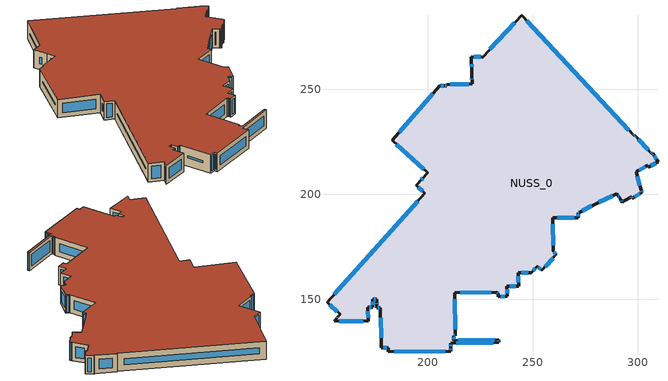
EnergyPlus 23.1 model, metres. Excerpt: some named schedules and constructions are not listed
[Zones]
NUSS_0
 floor outside (90.1-2019 Nonresidential CZ 0 Exterior Floor (Mass)): 212.43,130.4 233.89,130.82 233.92,129.52 210.98,129.03 211,126.92 211.06,125.4 181.29,125.03 181.34,127.05 178.02,126.95 177.53,146.03 175.88,145.98 175.81,150.01 173.82,149.97 173.85,146.31 171.54,146.22 171.71,139.51 155.67,139.72 158.32,142.97 152.12,148.59 198.61,200.5 194.57,204.29 199.98,210.22 183.21,225.63 205.69,251.58 208.18,251.55 209,251.56 209.01,252.18 221.12,252.46 220.8,265.38 226.17,265.28 244.76,285.19 298.17,227.85 298.54,228.11 306.54,219.26 307.05,219.42 309.58,215.47 305.01,212.9 304.72,213.67 299.39,210.87 299.23,210.58 301.6,201.94 301.92,200.86 297.34,198.08 297.01,198.79 293.62,196.86 292.45,196.22 291.76,197.36 289.93,200.26 279.66,195.3 271.88,191.21 271.7,191.2 271.74,188.78 259.45,188.7 259.71,172.76 261.27,171.35 254.37,163.77 252.13,165.79 249.38,162.71 243.03,162.64 243.22,156.25 237.74,156.15 237.86,151.38 233.6,151.34 233.59,152.69 232.87,153.4 212.9,153.09 213.06,132.59 212.4,132.59 z3.6
 wall outside (90.1-2019 Nonresidential CZ 0 Exterior Wall (Mass)): 297.01,198.79 297.34,198.08 301.92,200.86 301.6,201.94 299.23,210.58 299.39,210.87 304.72,213.67 305.01,212.9 309.58,215.47 307.05,219.42 306.54,219.26 298.54,228.11 298.17,227.85 244.76,285.19 226.17,265.28 220.8,265.38 221,257.15 221.12,252.46 209.01,252.18 209,251.56 208.18,251.55 205.69,251.58 183.21,225.63 199.98,210.22 194.57,204.29 198.61,200.5 152.12,148.59 158.32,142.97 155.67,139.72 171.71,139.51 171.54,146.22 173.85,146.31 173.82,149.97 175.81,150.01 175.88,145.98 177.53,146.03 178.02,126.95 181.34,127.05 181.29,125.03 211.06,125.4 211,126.92 210.98,129.03 233.92,129.52 233.89,130.82 212.43,130.4 212.4,132.59 213.06,132.59 212.9,153.09 232.87,153.4 233.59,152.69 233.6,151.34 237.86,151.38 237.74,156.15 243.22,156.25 243.03,162.64 249.38,162.71 252.13,165.79 254.37,163.77 261.27,171.35 259.71,172.76 259.45,188.7 271.74,188.78 271.7,191.2 271.88,191.21 279.66,195.3 289.93,200.26 291.76,197.36 292.45,196.22 z3.6:14.43; 292.45,196.22,3.6 293.62,196.86,3.6 297.01,198.79,3.6 297.01,198.79,14.43 293.62,196.86,14.43 292.45,196.22,14.43
 window (SinglePaneClr): 212.42,131.11 212.41,131.87 z4.32:13.71; 212.6,132.59 212.87,132.59 z3.79:14.24; 213.04,135.68 212.92,150 z6.69:11.34; 215.41,153.13 230.35,153.36 z6.12:11.91; 233.08,153.19 233.38,152.89 z3.89:14.14; 233.59,152.05 233.6,151.98 z4.24:13.8; 234.67,151.35 236.79,151.37 z4.67:13.36; 237.82,152.8 237.78,154.74 z5.02:13.01; 239.04,156.18 241.93,156.23 z4.9:13.13; 243.17,158.02 243.09,160.87 z5.37:12.66; 244.48,162.66 247.94,162.7 z5.04:12.99; 250.22,163.65 251.3,164.85 z4.86:13.17; 252.73,165.25 253.78,164.31 z4.4:13.63; 255.97,165.53 259.67,169.59 z5.98:12.05; 260.92,171.67 260.06,172.44 z4.08:13.95; 259.66,175.64 259.5,185.83 z6.47:11.56; 261.57,188.72 269.62,188.77 z5.71:12.32; 271.72,189.57 271.71,190.42 z4.39:13.65; 271.75,191.2 271.82,191.21 z3.65:14.38; 273.45,192.03 278.08,194.47 z5.38:12.65; 281.5,196.19 288.09,199.37 z5.64:12.39; 290.78,198.92 290.91,198.71 z5.19:12.84; 292.09,196.82 292.13,196.76 / 172.17,146.25 173.22,146.29 z4.23:13.8; 297.16,198.45 297.18,198.41 z3.97:14.06; 298.43,198.74 300.83,200.2 z4.88:13.15; 301.81,201.23 301.71,201.57 z3.98:14.05; 301.01,204.07 299.81,208.45 z5.81:12.22; 299.29,210.68 299.34,210.77 z3.72:14.31; 300.62,211.52 303.49,213.03 z4.99:13.04; 304.86,213.31 304.87,213.27 z3.99:14.04; 306.1,213.52 308.48,214.86 z4.86:13.18; 308.82,216.65 307.8,218.25 z5:13.03; 306.93,219.38 306.67,219.3 z3.73:14.3; 304.82,221.16 300.26,226.21 z6.17:11.86; 298.45,228.05 298.26,227.91 z3.71:14.32; 295.7,230.5 247.23,282.53 z7.23:10.81; 241.36,281.54 229.57,268.92 z8.59:9.44; 225.14,265.3 221.83,265.36 z4.63:13.4; 220.89,261.85 220.92,260.67 z7.12:10.91; 221.06,255 221.07,254.61 z5.75:12.28; 219.45,252.42 210.69,252.22 z5.27:12.76; 209.01,251.89 209.01,251.85 z3.9:14.13; 208.8,251.55 208.38,251.55 z3.8:14.23; 207.63,251.56 206.24,251.57 / 174.37,149.98 175.26,150 z4.15:13.88; 202.39,247.78 186.5,229.43 z8.63:9.4; 185.13,223.86 198.06,211.99 / 213.59,129.09 231.31,129.46 z6.21:11.82; 197.65,207.67 196.9,206.85 z7.06:10.97; 195.52,203.39 197.65,201.39 z4.91:13.12; 195.2,196.7 155.52,152.39 z8.7:9.33; 153.4,147.43 157.04,144.13 z5.33:12.7; 157.1,141.47 156.89,141.22 z5.54:12.5; 158.02,139.69 169.36,139.54 z5.95:12.08; 171.66,141.34 171.58,144.39 z5.43:12.6; 173.84,147.45 173.83,148.83 z4.73:13.3; 175.84,148.15 175.84,147.84 z5.46:12.57; 176.34,145.99 177.06,146.01 z4.07:13.97; 177.65,141.17 177.89,131.81 z8.46:9.57; 178.89,126.98 180.47,127.03 z4.47:13.56; 181.32,126.1 181.31,125.98 z4.55:13.48; 184.05,125.06 208.3,125.37 z6.36:11.67; 211.04,125.91 211.02,126.41 z4.11:13.92; 211,127.61 210.99,128.34 z4.29:13.74; 233.91,129.96 233.9,130.38 z4.04:13.99; 231.83,130.78 214.49,130.44 z5.66:12.37
 roof outside (90.1-2019 Nonresidential CZ 0 Exterior Roof (Mass)): 212.43,130.4 212.4,132.59 213.06,132.59 212.9,153.09 232.87,153.4 233.59,152.69 233.6,151.34 237.86,151.38 237.74,156.15 243.22,156.25 243.03,162.64 249.38,162.71 252.13,165.79 254.37,163.77 261.27,171.35 259.71,172.76 259.45,188.7 271.74,188.78 271.7,191.2 271.88,191.21 279.66,195.3 289.93,200.26 291.76,197.36 292.45,196.22 293.62,196.86 297.01,198.79 297.34,198.08 301.92,200.86 301.6,201.94 299.23,210.58 299.39,210.87 304.72,213.67 305.01,212.9 309.58,215.47 307.05,219.42 306.54,219.26 298.54,228.11 298.17,227.85 244.76,285.19 226.17,265.28 220.8,265.38 221.12,252.46 209.01,252.18 209,251.56 208.18,251.55 205.69,251.58 183.21,225.63 199.98,210.22 194.57,204.29 198.61,200.5 152.12,148.59 158.32,142.97 155.67,139.72 171.71,139.51 171.54,146.22 173.85,146.31 173.82,149.97 175.81,150.01 175.88,145.98 177.53,146.03 178.02,126.95 181.34,127.05 181.29,125.03 211.06,125.4 211,126.92 210.98,129.03 233.92,129.52 233.89,130.82 z14.43
[EnergyManagementSystem:Sensor] Output:Variable Index Key=Environment
Name | Output:Variable
OutdoorTemp | Site Outdoor Air Drybulb Temperature
OutdoorRelHumid | Site Outdoor Air Relative Humidity
[ZoneHVAC:IdealLoadsAirSystem]
NUSS_0 Ideal Loads Air: Maximum Heating Supply Air Temperature {C}=35; Minimum Cooling Supply Air Temperature {C}=12; Maximum Heating Supply Air Humidity Ratio {kgWater/kgDryAir}=0.01; Minimum Cooling Supply Air Humidity Ratio {kgWater/kgDryAir}=0.008; Heating Limit=LimitFlowRateAndCapacity; MaximumHeatingAirFlowRate [m3/s]=Autosize; MaximumSensibleHeatingCapacity [W]=Autosize; Cooling Limit=LimitFlowRateAndCapacity; MaximumCoolingAirFlowRate [m3/s]=Autosize; MaximumTotalCoolingCapacity [W]=Autosize; HeatingAvailabilitySchedule=Off; CoolingAvailabilitySchedule=CoolAvail_NUSS_0; Dehumidification Control Type=Humidistat; Humidification Control Type=Humidistat; Design Specification Outdoor Air Object=NUSS_0MinFreshAir; Demand Controlled Ventilation Type=OccupancySchedule; Outdoor Air Economizer Type=NoEconomizer; Heat Recovery Type=None; SensibleHeatRecoveryEffectiveness=0.7; LatentHeatRecoveryEffectiveness=0.65
[Schedule:Constant]
Off: Value=0
AllOn: Value=1
NUSS_0Heating_SP_Sch: HeatingSetpoint=20
NUSS_0Cooling_SP_Sch: CoolingSetpoint=26
[Schedule:Day:Hourly]
98de71ae-98b6-41fe-a1b3-b9b9342848b0: Fraction, 0, 0, 0, 0, 0, 0, 0, 0, 0, 0, 0, 0, 0, 0, 0, 0, 0, 0, 0, 0, 0, 0, 0, 0
0640e9a3-2647-4210-926b-2e60614e7baf: Fraction, 0, 0, 0, 0, 0, 0, 0, 0.1, 0.7, 0.9, 0.9, 0.9, 0.5, 0.5, 0.9, 0.9, 0.9, 0.7, 0.3, 0.1, 0.1, 0.1, 0.1, 0
004988bd-1fdc-42e3-a10f-6123a62f3b35: Fraction, 0.05, 0.05, 0.05, 0.05, 0.05, 0.05, 0.05, 0.05, 0.05, 0.05, 0.05, 0.05, 0.05, 0.05, 0.05, 0.05, 0.05, 0.05, 0.05, 0.05, 0.05, 0.05, 0.05, 0.05
34158a8a-b92c-444f-83a0-d5dc2d4977ae: Fraction, 0.05, 0.05, 0.05, 0.05, 0.05, 0.05, 0.05, 0.3, 0.8, 0.9, 0.9, 0.9, 0.9, 0.9, 0.9, 0.9, 0.9, 0.8, 0.5, 0.3, 0.3, 0.1, 0.1, 0.05
f054a14b-d626-4e4f-a413-cd4db60326a4: Fraction, 0.2, 0.2, 0.2, 0.2, 0.2, 0.2, 0.2, 0.2, 0.2, 0.2, 0.2, 0.2, 0.2, 0.2, 0.2, 0.2, 0.2, 0.2, 0.2, 0.2, 0.2, 0.2, 0.2, 0.2
07a23ad4-dd92-456d-9ef4-25bf54302d3f: Fraction, 0.2, 0.2, 0.2, 0.2, 0.2, 0.2, 0.2, 0.3, 0.8, 0.9, 0.9, 0.9, 0.9, 0.9, 0.9, 0.9, 0.9, 0.9, 0.5, 0.3, 0.3, 0.2, 0.2, 0.2
1a35db5b-971f-496a-955b-0a29f18c5ebd: Fraction, 1, 1, 1, 1, 1, 1, 1, 1, 0, 0, 0, 0, 0, 1, 0, 0, 0, 0, 0, 0, 0, 0, 0, 0
9386e8ff-370d-47b5-a836-b96b0b779d07: Fraction, 1, 1, 1, 1, 1, 1, 1, 1, 0, 0, 0, 0, 0, 0, 0, 0, 0, 0, 0, 0, 0, 0, 0, 0
d07ee119-663b-4f49-b94d-7f6a866fa3ee: Fraction, 1, 1, 1, 1, 1, 1, 1, 1, 0, 0, 0, 1, 1, 1, 1, 1, 0, 0, 0, 0, 0, 0, 0, 1
923e1a32-ae33-45fc-ba58-3326f4ba144c: Fraction, 1, 1, 1, 1, 1, 1, 1, 1, 0, 0, 0, 0, 0, 0, 0, 0, 0, 0, 0, 0, 0, 0, 0, 1
4d4d30f2-3dfb-4a98-9019-2f7cc07ce032: Fraction, 1, 1, 1, 1, 1, 1, 1, 1, 0, 0, 0, 0, 1, 1, 1, 0, 0, 0, 0, 0, 0, 0, 0, 0
b1ab661e-bb54-40ff-90ba-83250cb3f643: Fraction, 1, 1, 1, 1, 1, 1, 1, 1, 0, 0, 0, 0, 0, 0, 0, 0, 0, 0, 0, 0, 0, 0, 1, 1
4e38535b-25a2-4eb4-a0a7-ef950fd72b27: Fraction, 1, 1, 1, 1, 1, 1, 1, 0, 0, 0, 0, 0, 1, 1, 1, 1, 0, 0, 0, 0, 0, 0, 0, 1
60602732-40a5-40af-b504-36426abad06f: Fraction, 1, 1, 1, 1, 1, 1, 1, 1, 0, 0, 0, 0, 1, 1, 1, 1, 1, 0, 0, 0, 0, 0, 0, 0
349d2da3-2e90-491d-98b4-5e686ee55a0b: Fraction, 1, 1, 1, 1, 1, 1, 1, 1, 0, 0, 0, 0, 1, 1, 1, 1, 1, 0, 0, 0, 0, 0, 0, 1
d54cf704-56db-4eae-b62d-8093245667d9: Fraction, 1, 1, 1, 1, 1, 0, 0, 0, 0, 0, 1, 1, 1, 1, 0, 0, 0, 0, 0, 0, 0, 0, 1, 1
ac868e74-a8dc-4d59-acb9-39b3490061d8: Fraction, 1, 1, 1, 1, 1, 0, 0, 0, 0, 0, 0, 0, 0, 0, 0, 1, 1, 1, 1, 1, 1, 1, 1, 1
491334a5-2551-4f63-9557-7a34756df8f3: Fraction, 1, 1, 1, 1, 1, 1, 1, 0, 0, 0, 0, 0, 0, 0, 0, 0, 0, 0, 0, 0, 0, 0, 1, 1
d7e05dc8-bcc1-4c9d-a728-66b73aa6d3bb: Fraction, 1, 1, 1, 1, 1, 1, 1, 0, 0, 0, 0, 0, 0, 0, 0, 0, 0, 0, 0, 0, 0, 0, 0, 1
1dd2887a-574f-48a2-9f58-340cced4156c: Fraction, 1, 1, 1, 1, 1, 1, 1, 1, 1, 1, 1, 0, 0, 0, 0, 0, 0, 0, 0, 0, 1, 1, 1, 1
7f54e9a5-24c7-4459-9787-85a1f872dbdf: Fraction, 1, 1, 1, 1, 1, 1, 0, 0, 0, 0, 0, 0, 0, 0, 0, 0, 0, 0, 0, 0, 0, 1, 1, 1
832f2695-59d3-4dbf-9ea1-172d0a3c44ea: Fraction, 1, 1, 1, 1, 0, 0, 0, 0, 0, 0, 0, 0, 0, 0, 0, 0, 0, 0, 0, 0, 0, 1, 1, 1
83daa4c9-7a28-4331-9879-51b4364a21ca: Fraction, 1, 1, 1, 1, 1, 1, 1, 1, 1, 1, 1, 1, 1, 1, 0, 0, 0, 0, 0, 0, 1, 1, 1, 1
038d0a07-7fac-41ac-a402-7ca23af80c70: Fraction, 1, 1, 1, 1, 1, 1, 0, 0, 0, 0, 0, 0, 0, 0, 0, 0, 0, 0, 0, 0, 0, 0, 1, 1
cd659e77-7ffa-4ca2-a082-db594048718b: Fraction, 0, 1, 1, 1, 1, 1, 1, 1, 0, 0, 0, 0, 0, 1, 0, 0, 0, 0, 1, 1, 1, 1, 1, 1
c93c3e91-b77d-41f7-8503-42d0745924b9: Fraction, 1, 1, 1, 1, 1, 1, 0, 0, 0, 0, 0, 0, 1, 1, 0, 0, 1, 1, 1, 1, 1, 1, 1, 1
efa411ec-f8a5-4035-9769-877f0b056b33: Fraction, 1, 1, 1, 1, 1, 1, 1, 1, 0, 0, 0, 0, 0, 0, 0, 0, 0, 0, 0, 0, 0, 1, 1, 1
683c3be7-4607-4be2-b9d0-b6061b08e137: Fraction, 1, 1, 1, 0, 0, 0, 0, 0, 0, 0, 0, 0, 0, 0, 0, 0, 0, 0, 0, 0, 0, 0, 0, 0
f186a5a6-4bee-4287-b0d2-0f6fe49b3356: Fraction, 1, 1, 1, 1, 1, 1, 1, 1, 0, 0, 0, 0, 1, 1, 1, 1, 0, 0, 0, 0, 0, 0, 0, 0
5721df0a-df53-4318-8174-8a3530800532: Fraction, 0, 0, 0, 0, 0, 0, 0, 0, 1, 1, 1, 1, 1, 1, 1, 1, 0, 0, 0, 0, 0, 0, 0, 0
fd346993-916b-4ed7-af52-8c4b93537eca: Fraction, 0, 0, 0, 1, 1, 1, 1, 1, 0, 0, 0, 0, 0, 0, 0, 0, 0, 0, 0, 0, 0, 0, 0, 0
824d1d05-b424-41a2-add5-07bddb94802f: Fraction, 0, 0, 0, 1, 1, 1, 1, 1, 0, 0, 0, 0, 0, 1, 1, 1, 0, 0, 0, 0, 0, 0, 0, 0
73b49a60-c4b0-4427-9540-ff5d6bf1b2d8: Fraction, 0, 1, 1, 1, 1, 1, 1, 1, 0, 0, 0, 0, 0, 1, 1, 0, 0, 0, 0, 0, 0, 0, 0, 0
a0368dbe-1a3d-4ef8-8eeb-66f6e5122cf2: Fraction, 0, 0, 0, 0, 1, 1, 1, 1, 0, 0, 0, 0, 0, 0, 0, 0, 0, 0, 0, 0, 0, 0, 0, 0
bdea85ae-f1fc-46c5-8f2e-b3c5db5a1992: Fraction, 1, 1, 1, 1, 1, 1, 1, 1, 1, 0, 1, 1, 1, 1, 1, 1, 1, 0, 0, 1, 1, 1, 1, 1
b91835a2-8f67-4792-abf4-825c73dcda06: Fraction, 1, 1, 1, 1, 1, 1, 1, 1, 0, 0, 0, 1, 1, 1, 1, 1, 0, 1, 1, 1, 1, 1, 1, 1
ae66dc3f-136b-43a3-b743-f877330642f5: Fraction, 0, 1, 1, 1, 1, 1, 1, 1, 0, 0, 0, 0, 1, 1, 1, 0, 0, 0, 0, 0, 0, 0, 0, 0
33fd57be-1292-43ea-a998-b920e5bc6b3a: Fraction, 0, 0, 0, 0, 0, 0, 0, 0, 0, 0, 0, 0, 1, 0, 0, 0, 0, 0, 0, 0, 0, 0, 0, 0
0ac36261-889a-4351-aa86-4df2237a3873: Fraction, 0, 1, 1, 1, 1, 1, 1, 1, 0, 0, 0, 0, 0, 0, 0, 0, 0, 0, 0, 0, 0, 0, 0, 0
d6f3e994-a1bb-495d-bf09-0fe00faf465b: Fraction, 0, 1, 0, 0, 1, 0, 0, 0, 0, 0, 0, 1, 1, 1, 1, 1, 1, 0, 0, 0, 0, 0, 0, 0
0a618e29-12c5-49ca-9281-b4024fc52545: Fraction, 0, 0, 0, 0, 0, 0, 0, 0, 0, 0, 0, 0, 1, 0, 1, 0, 0, 0, 0, 0, 0, 0, 0, 0
059fcc6e-8a71-4a44-8d5d-087097e5dbe1: Fraction, 0, 0, 0, 0, 0, 0, 0, 0, 0, 0, 0, 1, 0, 0, 1, 1, 0, 0, 0, 0, 0, 0, 0, 1
9571c0cc-a3d2-4e84-8292-f5988f1101bd: Fraction, 0, 0, 0, 1, 1, 1, 1, 1, 0, 0, 0, 1, 1, 1, 1, 0, 0, 0, 0, 0, 0, 1, 1, 0
1f991972-894f-4b73-9223-7dc7df68a1de: Fraction, 0, 1, 1, 1, 1, 1, 1, 1, 0, 0, 0, 1, 1, 1, 1, 1, 0, 0, 1, 0, 0, 1, 1, 1
4cff78d9-ceb9-46e9-b9ee-57f3e30262ac: Fraction, 1, 1, 1, 1, 1, 1, 1, 1, 0, 0, 0, 1, 1, 1, 1, 0, 0, 0, 0, 1, 0, 0, 1, 1
b1383427-7820-4fb3-ae48-9fc586c556f7: Fraction, 1, 1, 1, 1, 1, 1, 1, 1, 1, 1, 0, 0, 0, 0, 0, 0, 0, 0, 0, 1, 1, 1, 1, 1
1d278172-b363-4cd2-848e-e79a8ded5a77: Fraction, 1, 1, 1, 1, 1, 1, 1, 1, 0, 0, 0, 1, 1, 1, 1, 1, 1, 0, 1, 1, 1, 1, 1, 1
0c339daa-f600-44ed-9e06-5791ae25f4c8: Fraction, 1, 1, 0, 0, 1, 1, 0, 0, 0, 0, 0, 1, 0, 0, 1, 1, 0, 0, 0, 0, 0, 0, 0, 0
cc68db58-f908-4ffb-b796-283595696119: Fraction, 0, 1, 1, 0, 1, 1, 0, 0, 0, 0, 0, 1, 1, 1, 1, 1, 1, 0, 0, 0, 0, 0, 0, 0
ddeaeb94-5321-4a6f-a583-4cb44a3ce17e: Fraction, 0, 0, 0, 0, 1, 1, 1, 1, 0, 0, 0, 1, 1, 1, 1, 1, 0, 0, 0, 0, 0, 0, 0, 0
e5953442-a41f-4da7-80e8-e99ccadc0fce: Fraction, 1, 1, 1, 1, 1, 1, 1, 1, 0, 0, 0, 1, 1, 1, 1, 1, 0, 0, 0, 0, 0, 0, 0, 0
8af49e72-1059-4f5d-abe6-a85d10d01c83: Fraction, 0, 0, 1, 1, 1, 1, 1, 0, 0, 0, 0, 1, 1, 1, 1, 1, 1, 0, 0, 0, 0, 0, 0, 0
33e93ab3-71b2-4ef4-a5f8-e1170dbcea86: Fraction, 0, 0, 0, 0, 0, 0, 0, 0, 0, 0, 0, 0, 0, 1, 0, 0, 0, 0, 0, 0, 0, 0, 0, 0
342ab64d-1d6a-44a4-9a4b-599bb7826167: Fraction, 0, 0, 0, 0, 0, 0, 0, 0, 0, 0, 0, 1, 1, 1, 0, 0, 0, 0, 0, 0, 0, 0, 0, 0
1ccc6ff4-7e56-48dc-8c88-006b7d9cb6fc: Fraction, 0, 0, 0, 0, 0, 0, 0, 0, 0, 0, 0, 0, 1, 1, 1, 1, 0, 0, 0, 0, 0, 0, 0, 0
b9b50420-0d61-445c-86c6-1e6c40d8ac7c: Fraction, 0, 0, 0, 1, 1, 1, 1, 1, 0, 0, 0, 1, 1, 1, 1, 1, 0, 0, 0, 0, 0, 0, 0, 0
9d9a4314-9d1d-42de-a81e-ef9ba1756d82: Fraction, 1, 1, 1, 0, 1, 1, 1, 1, 0, 0, 0, 1, 1, 1, 1, 1, 1, 0, 0, 0, 0, 0, 0, 1
f380df51-a35d-46af-a5fc-5a98d7be75b6: Fraction, 1, 1, 1, 1, 1, 1, 1, 1, 0, 0, 0, 1, 1, 1, 1, 1, 1, 0, 0, 0, 0, 0, 0, 1
837b171d-c88a-48ad-be72-055bb5b4cdde: Fraction, 1, 1, 1, 1, 0, 0, 0, 1, 0, 0, 1, 1, 1, 1, 1, 1, 1, 0, 0, 0, 0, 0, 0, 0
55c9e118-392c-45c0-aa78-2bf36bd9a98a: Fraction, 1, 1, 1, 1, 0, 0, 0, 0, 0, 0, 0, 1, 1, 1, 1, 1, 1, 0, 0, 0, 0, 0, 0, 0
bb82b886-aade-4d1f-82bd-335d40ac7727: Fraction, 0, 0, 0, 0, 0, 0, 0, 0, 0, 0, 0, 1, 1, 1, 1, 1, 0, 0, 0, 0, 0, 1, 1, 1
e8d969da-521e-4dd3-8774-831073975170: Fraction, 1, 1, 1, 1, 1, 1, 1, 1, 1, 1, 0, 0, 0, 0, 1, 1, 0, 0, 0, 1, 1, 0, 1, 0
ce810fee-f350-454b-bf49-277dfdaa5702: Fraction, 0, 1, 1, 1, 1, 1, 1, 1, 1, 1, 1, 1, 0, 1, 0, 1, 1, 1, 1, 1, 1, 1, 1, 1
93efb070-b0e4-4d89-b628-115014d6be76: Fraction, 1, 1, 1, 1, 1, 1, 1, 1, 0, 0, 0, 1, 0, 1, 1, 0, 0, 0, 0, 1, 0, 1, 1, 1
d3a03468-e287-44a1-98f6-f3a812c0e0ca: Fraction, 1, 1, 1, 1, 1, 1, 1, 1, 0, 0, 0, 1, 1, 1, 1, 1, 1, 1, 0, 0, 0, 0, 0, 0
f8204708-94c6-4951-bd4d-3b9519c2a129: Fraction, 1, 0, 1, 1, 1, 0, 1, 1, 0, 0, 0, 1, 1, 1, 1, 1, 1, 0, 0, 0, 0, 0, 0, 0
4bf6225c-c3b1-469e-889a-d9bfabdadd02: Fraction, 0, 0, 0, 0, 0, 1, 1, 0, 0, 0, 0, 0, 1, 1, 1, 1, 0, 0, 0, 0, 1, 1, 1, 0
48ff81bd-b5fc-4bb1-8c34-222a896dfb96: Fraction, 0, 1, 0, 1, 1, 1, 1, 1, 0, 0, 0, 1, 1, 1, 1, 1, 1, 0, 0, 0, 0, 0, 0, 0
bf02f5c4-e64c-4399-bcad-e3b0628571d7: Fraction, 0, 1, 1, 1, 1, 1, 0, 1, 0, 0, 0, 1, 1, 1, 1, 1, 1, 1, 0, 0, 0, 0, 0, 0
a0879202-2559-4729-b40d-c5b97a1d22a6: Fraction, 0, 0, 0, 1, 1, 1, 1, 1, 0, 0, 0, 1, 1, 1, 1, 1, 1, 1, 0, 0, 0, 0, 0, 0
3ae8d46e-5b01-43b0-8f25-7df49bf27a81: Fraction, 0, 0, 0, 0, 1, 1, 1, 1, 0, 0, 0, 1, 1, 1, 1, 1, 1, 1, 0, 0, 0, 0, 0, 0
11e8de69-004d-46f8-9e71-8de67be7be63: Fraction, 0, 0, 1, 1, 1, 1, 1, 1, 0, 0, 0, 1, 1, 1, 1, 1, 0, 1, 1, 1, 0, 1, 1, 1
10af9185-db27-4b63-ac5a-2680f94d2fbf: Fraction, 0, 0, 0, 0, 1, 1, 1, 1, 0, 0, 1, 1, 1, 1, 1, 1, 1, 0, 0, 0, 0, 0, 0, 0
d8fb9d78-a793-4980-8f2b-b80a06e376c5: Fraction, 0, 0, 0, 0, 0, 1, 0, 0, 0, 1, 1, 1, 1, 1, 1, 1, 1, 1, 0, 0, 0, 0, 0, 0
9a7da9c7-878c-4ba8-b942-8fa448d73378: Fraction, 0, 0, 0, 1, 1, 1, 1, 0, 0, 0, 0, 1, 1, 1, 1, 1, 1, 1, 0, 0, 0, 0, 0, 0
0c67d02b-1c0c-45f9-bbe4-2b17741dc1ce: Fraction, 1, 1, 1, 0, 1, 0, 1, 1, 0, 0, 0, 0, 1, 1, 1, 1, 1, 0, 0, 0, 0, 0, 0, 0
710bb85f-9321-49db-9b2b-9bacb95e5a21: Fraction, 0, 0, 1, 1, 1, 1, 1, 1, 0, 1, 1, 1, 1, 1, 0, 1, 0, 0, 0, 1, 0, 0, 1, 1
007e3cc5-b1b7-4fc1-9aff-5e0a89bcccb2: Fraction, 1, 1, 1, 1, 1, 1, 0, 1, 0, 1, 1, 1, 1, 1, 1, 1, 1, 1, 0, 0, 0, 0, 0, 0
8b1be5fd-6bd4-485f-9ed1-2c411ae3e4f1: Fraction, 0, 1, 1, 1, 1, 1, 0, 1, 0, 0, 0, 1, 1, 1, 0, 0, 0, 0, 0, 0, 0, 0, 0, 1
b88f8db8-d4fe-4cd6-9e95-b3ca66f58ac3: Fraction, 1, 1, 1, 1, 1, 1, 1, 1, 0, 1, 1, 1, 1, 1, 1, 0, 1, 0, 0, 1, 1, 1, 1, 1
d28c07dd-3bfb-4da8-8c57-2ee8a65b9129: Fraction, 1, 1, 1, 1, 1, 1, 1, 0, 0, 0, 0, 0, 1, 1, 1, 1, 0, 0, 0, 0, 0, 0, 1, 0
cc9750e9-637f-435d-82b7-83d356ecf1d9: Fraction, 0, 0, 1, 1, 1, 1, 1, 1, 0, 1, 1, 1, 1, 1, 1, 1, 1, 1, 1, 0, 0, 0, 0, 0
5cb9836a-c3f0-4969-b781-dac125230e5f: Fraction, 1, 1, 1, 1, 1, 1, 1, 1, 0, 0, 1, 1, 1, 0, 0, 0, 0, 0, 0, 1, 0, 1, 1, 1
7682d61b-8912-444f-95a2-f8459f0a8a89: Fraction, 1, 1, 1, 1, 1, 1, 1, 1, 0, 0, 0, 1, 1, 1, 1, 1, 0, 0, 0, 0, 0, 1, 1, 1
c953ee9a-e528-4038-b6dd-ad691b26f90c: Fraction, 1, 1, 1, 1, 1, 1, 1, 1, 0, 1, 1, 0, 1, 1, 1, 0, 0, 0, 0, 1, 1, 1, 1, 1
35aa3e75-cd98-4387-b55d-f3059ec4fdee: Fraction, 1, 1, 1, 1, 1, 1, 1, 1, 0, 0, 1, 1, 1, 1, 1, 1, 1, 1, 0, 0, 0, 0, 0, 0
cc479e49-6d76-4138-a8c2-5d71ffed9ea6: Fraction, 0, 1, 1, 0, 1, 1, 1, 1, 0, 1, 1, 1, 1, 1, 1, 1, 0, 1, 1, 1, 1, 1, 1, 1
8d6f94e8-de49-4b95-96b2-351af106bea0: Fraction, 1, 1, 0, 1, 1, 1, 1, 1, 0, 0, 1, 1, 1, 0, 0, 0, 1, 1, 0, 1, 1, 1, 1, 1
bd152966-710e-4bbc-8549-8af0d8ca2f21: Fraction, 1, 1, 1, 1, 1, 1, 1, 1, 0, 0, 1, 1, 1, 1, 1, 0, 1, 1, 1, 1, 1, 1, 1, 1
85d1b0be-6922-47c5-bf3e-1f4970439e3a: Fraction, 1, 1, 1, 1, 1, 1, 1, 1, 1, 0, 1, 1, 1, 1, 1, 0, 1, 0, 0, 1, 1, 1, 1, 1
1b52845f-4add-4230-b428-5e359cb9bae6: Fraction, 1, 1, 1, 1, 1, 1, 1, 1, 1, 1, 1, 1, 1, 1, 0, 0, 0, 0, 0, 0, 0, 1, 1, 1
aa06a99d-25d9-49a4-9028-ddfa7aed021c: Fraction, 1, 1, 1, 1, 0, 0, 0, 0, 0, 0, 1, 1, 1, 1, 1, 1, 1, 0, 0, 0, 0, 0, 0, 0
5cb38604-5506-45fd-b015-1cf5d6357cf1: Fraction, 0, 1, 1, 1, 1, 1, 1, 1, 0, 0, 0, 1, 1, 1, 1, 1, 1, 1, 0, 0, 0, 0, 0, 0
2f4f4a03-fe00-4297-9914-bf09094149ed: Fraction, 0, 1, 0, 0, 1, 0, 1, 0, 0, 0, 1, 1, 1, 1, 1, 1, 1, 0, 0, 0, 0, 0, 0, 0
9f3c9c70-5358-413d-b88d-337e3ffe9da6: Fraction, 0, 1, 1, 1, 1, 1, 1, 1, 0, 1, 1, 1, 1, 1, 1, 1, 1, 1, 0, 0, 0, 0, 0, 0
24283485-f0be-49c3-b935-9a7e1b63a7dc: Fraction, 0, 0, 0, 0, 1, 0, 0, 0, 0, 1, 1, 1, 1, 1, 1, 1, 1, 1, 1, 0, 0, 0, 0, 0
91e3dc62-ef3a-4af3-b3b7-77e5ac8df772: Fraction, 0, 0, 0, 0, 1, 1, 0, 1, 0, 0, 1, 1, 0, 1, 1, 1, 1, 1, 1, 1, 1, 1, 1, 1
79f2a658-094b-445e-9f31-a28a23eed7a3: Fraction, 1, 1, 1, 1, 1, 1, 1, 1, 0, 0, 0, 1, 1, 1, 1, 1, 1, 0, 0, 0, 0, 0, 0, 0
3e5df524-4d6d-4f4f-a584-aa9c1f14fad1: Fraction, 0, 1, 1, 1, 1, 1, 1, 1, 0, 0, 1, 1, 1, 0, 0, 0, 0, 0, 0, 0, 0, 0, 0, 1
37a4c816-548f-4032-953b-72284b8303bf: Fraction, 1, 1, 1, 1, 1, 1, 1, 1, 0, 0, 1, 1, 1, 1, 1, 1, 1, 0, 1, 0, 0, 0, 0, 0
bf5ad045-d899-4e6e-8b55-b318b9a6f937: Fraction, 0, 0, 0, 0, 1, 1, 0, 0, 0, 0, 1, 1, 0, 0, 0, 1, 1, 0, 0, 1, 1, 1, 1, 1
c316abb3-d607-415d-a3e8-1808ba70e874: Fraction, 1, 1, 1, 1, 1, 1, 1, 1, 0, 0, 0, 1, 1, 1, 1, 0, 0, 1, 1, 1, 1, 1, 1, 1
406719e9-67d4-4a05-b647-953e87a7c6a0: Fraction, 1, 1, 1, 1, 1, 1, 1, 1, 0, 0, 0, 1, 1, 1, 1, 0, 1, 1, 0, 0, 0, 0, 0, 0
43fe549f-8100-4eba-9984-02a9545bc83c: Fraction, 0, 0, 0, 0, 1, 0, 0, 0, 0, 1, 0, 1, 1, 1, 0, 1, 1, 1, 1, 1, 1, 1, 1, 1
8440c317-ad16-4fb3-9d46-ffcd449c4678: Fraction, 1, 1, 1, 1, 1, 1, 1, 1, 1, 0, 0, 1, 1, 1, 1, 1, 0, 0, 0, 0, 0, 0, 0, 0
cd69ffb8-ee32-4882-9b50-827b27cae915: Fraction, 1, 1, 1, 1, 1, 1, 1, 1, 0, 1, 1, 1, 1, 1, 1, 0, 0, 0, 0, 0, 0, 0, 0, 0
6e2d33d8-0cef-49dc-83de-848d046e9b6c: Fraction, 1, 1, 1, 0, 1, 1, 0, 1, 0, 0, 0, 1, 1, 1, 0, 0, 0, 0, 0, 0, 0, 0, 0, 0
8d44cd61-994b-4ec2-9a1f-f52ae0d576e3: Fraction, 0, 0, 0, 0, 0, 0, 0, 0, 1, 1, 1, 1, 1, 1, 1, 1, 1, 1, 1, 0, 0, 0, 0, 0
f149775e-653d-472d-9ddb-9b28f8d89c6a: Fraction, 0, 0, 0, 0, 1, 0, 1, 1, 1, 1, 1, 1, 1, 1, 1, 1, 1, 1, 0, 0, 0, 0, 0, 0
72d68289-eb63-4c91-aa30-9c1d45a521ef: Fraction, 0, 0, 0, 0, 0, 1, 1, 1, 1, 1, 1, 1, 1, 1, 1, 1, 1, 1, 1, 0, 0, 0, 0, 0
72b09fa6-5be3-4588-9e96-abc19cd71212: Fraction, 0, 0, 0, 0, 1, 0, 1, 0, 0, 1, 1, 1, 1, 1, 1, 1, 1, 1, 1, 0, 0, 0, 0, 0
ac67ae8b-5074-44ed-a063-656bf55823a7: Fraction, 0, 0, 0, 0, 1, 1, 1, 1, 0, 1, 1, 1, 1, 1, 1, 1, 1, 1, 1, 0, 0, 0, 0, 0
abedeacd-8d81-48aa-8857-7606081c2d8b: Fraction, 0, 0, 0, 0, 0, 0, 0, 0, 1, 1, 1, 1, 1, 1, 0, 0, 0, 0, 0, 1, 0, 0, 0, 0
df6eec60-15c1-46bd-8d9d-34501b6c5d93: Fraction, 0, 1, 0, 0, 1, 0, 1, 1, 0, 1, 1, 1, 1, 0, 1, 0, 0, 0, 0, 0, 0, 0, 0, 1
ae605bba-e142-4185-bf50-920c57f7d9cf: Fraction, 1, 0, 1, 1, 1, 1, 1, 0, 0, 1, 1, 1, 0, 0, 1, 1, 1, 0, 0, 0, 0, 0, 0, 0
2cc72a73-3189-4276-ad2a-d29bf1ea37a5: Fraction, 1, 1, 0, 1, 1, 1, 1, 1, 0, 1, 1, 1, 1, 1, 1, 0, 0, 0, 0, 0, 0, 0, 0, 0
f08424a7-8c14-4586-a865-6543d1bf7205: Fraction, 0, 1, 1, 1, 1, 1, 1, 1, 0, 1, 1, 1, 0, 1, 1, 1, 0, 1, 0, 1, 1, 0, 1, 0
9b1942bd-1181-4316-a005-57e26ae0bfc5: Fraction, 1, 1, 1, 1, 1, 1, 1, 1, 0, 0, 0, 0, 1, 0, 0, 0, 0, 0, 0, 0, 0, 0, 1, 0
2966316e-79d6-4282-9028-1b418fcdf4ad: Fraction, 1, 1, 0, 1, 1, 1, 1, 1, 0, 1, 1, 1, 1, 1, 1, 1, 1, 1, 0, 0, 0, 0, 0, 0
be3a66c2-caf7-49c3-b15b-f0ee2363453f: Fraction, 0, 0, 0, 0, 0, 0, 0, 0, 0, 1, 1, 0, 0, 1, 1, 0, 0, 0, 0, 0, 0, 1, 1, 1
4cd74908-2624-4ad8-839b-8e9cc06f1aa8: Fraction, 1, 1, 1, 1, 1, 1, 0, 0, 0, 0, 1, 1, 1, 1, 1, 1, 1, 1, 0, 0, 0, 0, 0, 0
e9dcdd13-6753-45e0-a477-5d4a9a8c726c: Fraction, 0, 0, 0, 0, 0, 0, 0, 0, 0, 0, 1, 1, 1, 1, 1, 1, 1, 1, 0, 0, 0, 0, 0, 0
f4ef33de-fd71-4d80-86f2-cc0db87465ef: Fraction, 0, 0, 0, 1, 1, 1, 0, 0, 0, 0, 0, 0, 1, 1, 0, 0, 1, 1, 0, 0, 0, 1, 1, 1
685381ef-a841-4f4b-b972-26481272664a: Fraction, 1, 1, 1, 1, 1, 1, 1, 1, 0, 1, 1, 1, 0, 0, 0, 0, 0, 0, 0, 0, 0, 0, 0, 1
31a53983-ebb3-46d3-898a-3e3790d5ad16: Fraction, 1, 1, 1, 1, 1, 1, 1, 1, 1, 0, 0, 0, 1, 1, 1, 1, 0, 0, 0, 0, 0, 0, 1, 1
842898b5-3350-4abb-a3be-d156489f22d7: Fraction, 1, 1, 1, 1, 1, 1, 1, 1, 0, 0, 1, 1, 1, 1, 1, 1, 1, 0, 0, 0, 0, 0, 0, 0
e9d17ff0-9cc8-451a-9bb0-0c97cce5c4fd: Fraction, 1, 1, 1, 1, 1, 1, 1, 1, 0, 0, 1, 1, 1, 1, 0, 0, 1, 1, 1, 1, 1, 1, 1, 1
768db9ec-86c0-4e4e-ab40-2a9d21c0cb1f: Fraction, 1, 1, 1, 1, 1, 1, 1, 1, 0, 0, 1, 1, 1, 1, 0, 0, 0, 1, 1, 1, 1, 1, 1, 1
4ce9b593-10a4-40ae-be11-e7a4d520d818: Fraction, 0, 0, 0, 0, 1, 1, 1, 1, 0, 0, 0, 0, 0, 0, 0, 0, 0, 0, 0, 0, 0, 0, 1, 1
e1d335e4-bc81-45d8-b837-41e0b1fa8927: Fraction, 1, 1, 1, 1, 1, 1, 1, 1, 1, 1, 1, 1, 1, 1, 1, 1, 1, 1, 1, 0, 0, 0, 0, 0
6674a406-53f4-493b-a3ae-aab231d80fe5: Fraction, 0, 0, 0, 0, 0, 0, 0, 0, 0, 0, 1, 1, 1, 1, 1, 0, 0, 0, 0, 0, 0, 1, 1, 1
3118b561-61cc-4c9e-9364-da5b407b7895: Fraction, 1, 1, 1, 1, 1, 1, 1, 1, 1, 0, 0, 0, 1, 1, 1, 1, 1, 0, 0, 0, 0, 0, 0, 0
98a67334-6d06-4aca-b7e7-3fc1cc16bf2c: Fraction, 0, 1, 0, 0, 0, 1, 1, 1, 0, 0, 1, 1, 1, 0, 0, 0, 0, 0, 0, 0, 0, 0, 0, 0
6c54ec8c-d42b-495a-99c6-58087363599b: Fraction, 1, 1, 1, 1, 1, 1, 1, 1, 1, 0, 0, 0, 0, 0, 0, 0, 1, 1, 0, 0, 0, 0, 0, 0
fe4342e8-cc39-4a54-83fe-64bb47d62bc1: Fraction, 0, 0, 0, 1, 1, 0, 0, 0, 0, 1, 1, 1, 0, 0, 0, 0, 0, 0, 0, 0, 0, 0, 0, 0
caf20729-aad8-49c7-83f8-65e4fe9f3f9c: Fraction, 0, 0, 0, 0, 0, 0, 0, 0, 0, 1, 1, 1, 0, 0, 0, 0, 0, 0, 0, 0, 1, 1, 1, 1
bea129a6-8172-4214-bb80-0c139c01ae1d: Fraction, 1, 1, 1, 1, 1, 1, 1, 1, 0, 0, 1, 1, 1, 1, 1, 1, 1, 1, 1, 0, 0, 0, 0, 0
fe397244-9fac-497b-908d-401563233ec4: Fraction, 0, 1, 1, 1, 1, 1, 0, 0, 0, 1, 1, 1, 1, 1, 1, 1, 1, 0, 0, 0, 0, 0, 0, 0
6072b737-526b-4b13-8f1e-725425ed9367: Fraction, 0, 1, 1, 1, 1, 1, 1, 1, 1, 0, 0, 1, 1, 1, 1, 1, 0, 0, 0, 0, 0, 0, 0, 0
da9c225d-d21a-436c-8185-0a3c03c949a4: Fraction, 0, 0, 0, 0, 0, 0, 0, 0, 0, 0, 0, 0, 1, 1, 1, 1, 0, 0, 0, 0, 0, 0, 0, 1
e5be4d58-9e9e-4e6e-b25d-15d307f54f76: Fraction, 0, 0, 0, 0, 0, 0, 0, 0, 0, 0, 0, 0, 1, 1, 1, 1, 1, 1, 0, 0, 0, 0, 0, 0
9fb6dcbd-9216-4c43-a8b0-05612f1a2046: Fraction, 0, 0, 1, 1, 1, 1, 1, 1, 0, 0, 0, 0, 0, 0, 0, 0, 0, 0, 0, 0, 0, 0, 0, 0
81b223ea-7703-437e-a7cf-5ff8fef41197: Fraction, 0, 0, 0, 0, 0, 0, 0, 0, 0, 0, 0, 0, 0, 0, 0, 0, 0, 0, 0, 0, 0, 0, 1, 1
62cd8492-183d-4a51-8887-0c5ae8aaa40c: Fraction, 0, 0, 0, 1, 1, 1, 1, 1, 1, 0, 0, 0, 0, 0, 0, 0, 1, 0, 0, 0, 0, 0, 0, 0
d1a9fbad-e40c-4ee6-ba7f-0f5ce4586314: Fraction, 0, 0, 0, 1, 1, 1, 1, 1, 0, 0, 1, 1, 1, 1, 1, 1, 1, 0, 0, 0, 0, 0, 0, 0
f2b2ce2f-1a70-4203-83ac-d07911b5fbaa: Fraction, 0, 1, 1, 1, 1, 1, 1, 0, 0, 0, 1, 1, 1, 1, 1, 1, 1, 1, 0, 0, 0, 0, 0, 0
f1a0dfa4-28c8-4ab5-a240-a1bd428f03ea: Fraction, 0, 0, 0, 0, 0, 0, 0, 0, 0, 1, 1, 1, 1, 1, 1, 1, 0, 0, 0, 0, 0, 0, 0, 0
74fd0f9d-3734-43c8-b5c4-d94c410c2316: Fraction, 0, 1, 1, 1, 1, 1, 1, 1, 1, 1, 1, 0, 1, 1, 1, 1, 1, 1, 0, 0, 0, 0, 0, 0
39a95e0b-3510-437b-b5ea-62cc96b08faa: Fraction, 0, 1, 0, 1, 0, 0, 0, 1, 0, 0, 1, 1, 1, 1, 1, 1, 1, 1, 1, 0, 1, 1, 0, 0
988639a6-83ad-4897-9e57-00a3c33dbc39: Fraction, 0, 0, 0, 0, 0, 0, 0, 0, 0, 0, 1, 1, 1, 1, 1, 1, 1, 1, 1, 1, 0, 0, 0, 0
4cee5276-77df-4daa-9331-93148207c35b: Fraction, 0, 0, 0, 0, 0, 0, 0, 0, 1, 1, 1, 1, 1, 1, 1, 1, 1, 0, 0, 0, 0, 0, 0, 0
a35bc68b-f1a9-43a4-958c-d71306eb8b3f: Fraction, 0, 0, 0, 0, 0, 0, 0, 0, 0, 0, 1, 0, 0, 1, 1, 1, 1, 1, 1, 0, 0, 0, 0, 0
809d0dc8-01d7-4d2a-a0a5-53d8aafb61c0: Fraction, 0, 0, 0, 1, 1, 0, 0, 0, 0, 1, 1, 1, 1, 0, 0, 0, 0, 0, 0, 0, 0, 0, 1, 0
f4cb7c02-d239-46e1-bf11-6da602e7551b: Fraction, 0, 1, 1, 1, 1, 0, 1, 1, 0, 0, 0, 0, 1, 1, 1, 1, 1, 1, 1, 0, 0, 0, 0, 0
e0bdce7c-e254-4908-a3cb-d3b9dfbe2ee9: Fraction, 0, 1, 0, 0, 1, 0, 1, 0, 0, 1, 1, 1, 1, 1, 1, 1, 1, 1, 1, 1, 0, 0, 0, 0
2ebf3642-3b99-4169-adcf-39f1e375b098: Fraction, 0, 0, 0, 0, 0, 0, 0, 0, 0, 1, 1, 1, 1, 1, 1, 1, 1, 1, 1, 1, 1, 0, 0, 0
e1f70831-79af-4c8d-ab8f-ab2d377667d8: Fraction, 0, 0, 0, 0, 0, 0, 0, 0, 1, 1, 1, 1, 1, 1, 1, 1, 1, 1, 1, 1, 1, 0, 0, 0
2f7fee70-653a-492a-b3f5-ac2d8e3e7608: Fraction, 0, 0, 0, 0, 0, 0, 0, 1, 0, 1, 0, 0, 1, 1, 1, 0, 0, 1, 0, 0, 0, 0, 0, 0
a37d7353-487c-4e63-8f0f-880160a55f6e: Fraction, 0, 0, 0, 1, 1, 1, 1, 0, 0, 0, 0, 1, 1, 1, 1, 1, 1, 0, 0, 0, 0, 0, 0, 0
0348829a-c193-431c-8cb4-a3fbbf82920c: Fraction, 0, 1, 0, 0, 0, 0, 0, 0, 0, 1, 1, 1, 1, 1, 1, 1, 1, 1, 1, 0, 1, 0, 0, 0
fb7acedd-67d5-4c33-b941-764b67c1a77a: Fraction, 0, 0, 0, 0, 0, 0, 0, 0, 0, 0, 0, 1, 1, 1, 1, 1, 1, 0, 1, 1, 1, 1, 1, 0
3de3d765-0467-406a-8199-e2b5dba1c68e: Fraction, 0, 1, 1, 0, 1, 0, 0, 1, 0, 0, 0, 1, 1, 1, 0, 0, 1, 0, 0, 1, 1, 1, 1, 0
504b7ffb-fa21-44c3-9a91-13f999bb86cb: Fraction, 1, 1, 1, 1, 1, 1, 1, 1, 0, 0, 0, 1, 1, 1, 1, 1, 1, 1, 0, 0, 0, 0, 1, 1
752fa603-a86a-47ca-a996-478fbb62b140: Fraction, 0, 1, 0, 0, 1, 1, 1, 1, 0, 0, 1, 1, 1, 0, 0, 0, 0, 1, 0, 1, 1, 0, 1, 1
937682d8-a498-4c89-a44e-c6cc9e2cc347: Fraction, 1, 1, 1, 1, 0, 0, 0, 0, 0, 0, 0, 1, 1, 0, 1, 1, 1, 1, 1, 0, 0, 0, 0, 0
0264f1de-0553-4c46-b761-d3ee4091c19f: Fraction, 0, 0, 0, 0, 1, 1, 1, 1, 1, 0, 1, 1, 1, 0, 1, 1, 1, 0, 0, 0, 0, 0, 0, 0
6206829f-3de4-4839-ac64-2265eae52878: Fraction, 0, 1, 1, 1, 1, 1, 1, 1, 0, 0, 0, 1, 1, 1, 1, 1, 0, 0, 0, 0, 0, 0, 0, 0
e8459e65-fea7-43d0-9926-6fd4fc8a536e: Fraction, 0, 0, 0, 0, 0, 0, 0, 0, 0, 0, 0, 1, 1, 0, 1, 1, 1, 1, 0, 0, 0, 0, 0, 0
09b881a9-92f2-420b-9bc2-d367029b0526: Fraction, 0, 0, 0, 0, 0, 0, 0, 0, 0, 1, 0, 1, 1, 1, 1, 1, 1, 1, 0, 0, 0, 0, 0, 0
6bfac553-4e1a-4b9c-8a58-ac429a4e1548: Fraction, 0, 0, 0, 0, 0, 0, 0, 0, 0, 0, 1, 1, 1, 0, 1, 1, 1, 1, 0, 0, 0, 0, 0, 0
57a8b4f8-4915-4804-a741-da4bbb286c2e: Fraction, 0, 0, 0, 0, 0, 0, 1, 1, 1, 0, 1, 0, 0, 0, 0, 0, 0, 0, 0, 1, 0, 0, 0, 0
fcd88955-7b70-45e4-b876-4f4aa0f5325e: Fraction, 1, 0, 0, 0, 1, 0, 0, 0, 0, 0, 1, 1, 0, 1, 1, 1, 1, 0, 0, 0, 0, 0, 0, 0
ee7779b2-d222-44ab-bb45-9d9d808b5c2d: Fraction, 0, 0, 0, 0, 0, 0, 0, 0, 0, 1, 1, 1, 0, 0, 1, 1, 1, 1, 0, 0, 0, 0, 0, 0
74c01a73-ddb4-42c4-8780-57eb9f67114d: Fraction, 0, 0, 0, 0, 0, 0, 0, 0, 0, 1, 1, 1, 1, 1, 1, 1, 1, 1, 1, 0, 0, 0, 0, 0
8614751d-0507-4a5a-9187-8dc517748f00: Fraction, 0, 0, 0, 0, 0, 0, 0, 0, 0, 1, 1, 1, 0, 0, 1, 1, 1, 0, 0, 0, 0, 0, 0, 0
8e1ca62e-7158-4a73-81ad-04d9d8139bf4: Fraction, 0, 0, 0, 0, 1, 0, 0, 0, 0, 0, 1, 1, 1, 1, 1, 1, 1, 1, 0, 0, 0, 0, 1, 0
964538c2-1b1a-4f7d-a7ff-17c377da23fd: Fraction, 0, 1, 1, 1, 1, 1, 1, 0, 0, 0, 1, 1, 1, 0, 0, 0, 0, 0, 1, 1, 1, 1, 1, 1
278259df-0c62-44cb-8044-587ef6e1454b: Fraction, 1, 1, 1, 1, 1, 1, 0, 0, 0, 0, 1, 1, 1, 0, 1, 1, 1, 1, 0, 0, 0, 0, 0, 0
cdff8cd3-2817-4f08-a2e7-59bb99634959: Fraction, 0, 1, 1, 1, 1, 1, 1, 1, 0, 0, 0, 0, 0, 0, 1, 1, 0, 0, 0, 0, 0, 0, 0, 0
d81980eb-7696-480e-9991-d7b740dcdfc3: Fraction, 1, 0, 1, 1, 1, 1, 1, 1, 0, 0, 1, 1, 1, 1, 1, 1, 1, 1, 1, 1, 1, 1, 1, 1
1f6cfa2e-2899-4cd8-9663-3f67f4d1dc99: Fraction, 1, 1, 1, 1, 1, 1, 1, 1, 1, 1, 0, 0, 1, 0, 0, 0, 0, 0, 0, 0, 0, 0, 0, 1
e849b348-11f1-4faa-86ca-39e20770911f: Fraction, 1, 1, 1, 1, 1, 1, 1, 1, 0, 0, 0, 0, 0, 0, 1, 1, 0, 0, 0, 0, 1, 0, 0, 1
fdd616da-c892-437a-a062-5aed42bda2af: Fraction, 1, 1, 1, 1, 1, 1, 1, 1, 0, 0, 0, 0, 0, 0, 1, 1, 0, 0, 0, 0, 0, 0, 0, 0
f94e5204-a538-4028-9930-bb7fc10045f8: Fraction, 0, 1, 0, 1, 1, 1, 1, 1, 0, 0, 0, 1, 1, 1, 0, 0, 0, 0, 0, 0, 0, 0, 0, 0
1e63afbf-7b21-42c2-8c0a-e679b5a88b7a: Fraction, 0, 1, 1, 1, 1, 1, 1, 1, 1, 0, 0, 1, 1, 1, 1, 1, 1, 0, 0, 0, 0, 0, 0, 0
e462f745-43ab-4608-b16a-bca9aab12987: Fraction, 0, 0, 0, 1, 1, 1, 1, 1, 0, 0, 0, 1, 1, 1, 1, 1, 1, 1, 1, 0, 0, 0, 0, 0
84afaa07-a849-4e2e-96e3-6c94f05488a3: Fraction, 0, 0, 0, 1, 1, 1, 1, 1, 0, 0, 1, 1, 1, 0, 1, 1, 1, 0, 1, 1, 1, 1, 1, 1
a57d456f-4ee3-4528-993a-a455be884827: Fraction, 1, 0, 1, 1, 1, 1, 1, 1, 0, 0, 0, 0, 1, 0, 1, 0, 0, 0, 0, 0, 0, 0, 0, 0
d53079af-4865-4e6f-9387-13913516dbe4: Fraction, 0, 0, 0, 0, 0, 0, 0, 0, 0, 0, 0, 0, 0, 1, 1, 1, 0, 0, 0, 0, 0, 0, 0, 0
5fa19c59-50a6-4fd0-85e1-54896e987007: Fraction, 0, 0, 0, 0, 1, 0, 0, 0, 0, 0, 0, 1, 1, 1, 1, 1, 1, 0, 0, 0, 0, 0, 0, 0
6921b4e6-bf27-45d0-a9ad-2f93107a65aa: Fraction, 0, 0, 0, 0, 1, 0, 0, 0, 0, 1, 1, 0, 0, 1, 1, 1, 1, 1, 1, 1, 1, 1, 1, 1
a70c47bb-3372-4c8e-9982-4ca667f66742: Fraction, 1, 1, 1, 1, 1, 1, 1, 1, 1, 0, 0, 1, 0, 1, 1, 1, 1, 1, 1, 0, 0, 0, 0, 1
6a26858f-2636-4d0a-aac8-fb6e68941798: Fraction, 1, 1, 1, 1, 1, 1, 1, 1, 0, 0, 0, 0, 0, 0, 1, 1, 1, 0, 0, 0, 0, 0, 0, 0
424dfd29-ff13-4e0c-bb27-4330200733e0: Fraction, 0, 0, 1, 0, 0, 0, 0, 1, 0, 0, 0, 0, 0, 1, 1, 1, 1, 0, 0, 0, 0, 0, 1, 0
b9ecba05-6627-49e7-80a1-1486904141ec: Fraction, 0, 0, 1, 1, 1, 1, 1, 1, 0, 0, 0, 1, 1, 1, 1, 1, 1, 1, 0, 0, 0, 0, 0, 0
c518a55c-a70d-41a8-920e-c4551d6c907b: Fraction, 0, 0, 1, 1, 1, 1, 1, 1, 0, 0, 1, 1, 1, 1, 1, 1, 1, 1, 1, 0, 0, 0, 0, 0
d5b66828-2539-459e-a39f-715d1f3e36b7: Fraction, 0, 0, 1, 1, 1, 1, 1, 1, 0, 1, 1, 1, 1, 1, 1, 1, 1, 1, 0, 0, 0, 0, 0, 0
2bffb00d-4334-4c4b-9152-934a0431b548: Fraction, 0, 0, 1, 1, 1, 1, 1, 1, 0, 0, 1, 1, 1, 1, 1, 1, 1, 1, 0, 0, 0, 0, 0, 0
894698e4-9b22-485e-af61-47a99880b55c: Fraction, 0, 0, 1, 1, 1, 1, 1, 1, 0, 1, 0, 1, 1, 1, 1, 1, 1, 1, 0, 0, 0, 0, 0, 0
2d5b6f26-e8ac-4fca-b570-3b00f3e02162: Fraction, 0, 0, 0, 0, 0, 0, 0, 0, 0, 0, 0, 1, 1, 1, 1, 1, 1, 1, 0, 0, 0, 0, 0, 0
07e8939e-42bc-46bc-bc7a-4c0d890607ac: Fraction, 0, 0, 0, 0, 0, 0, 0, 0, 0, 1, 1, 1, 1, 1, 1, 1, 1, 0, 0, 0, 0, 0, 0, 0
bc46e301-50fb-4803-8ffe-98c7e7a4c916: Fraction, 0, 1, 1, 1, 1, 1, 1, 1, 1, 1, 1, 1, 0, 0, 0, 1, 1, 0, 0, 0, 0, 0, 0, 0
8583d30f-5a2c-42ae-890a-19b280ded33e: Fraction, 0, 1, 0, 1, 1, 1, 1, 1, 1, 0, 0, 0, 1, 1, 1, 1, 1, 0, 0, 0, 0, 0, 0, 1
a7ae9d58-01d2-416e-8a26-7058293e486c: Fraction, 0, 0, 0, 1, 1, 1, 0, 1, 0, 0, 0, 1, 0, 0, 0, 0, 0, 0, 0, 0, 0, 0, 0, 0
85b7f68f-d047-496a-be10-bb9123b6c602: Fraction, 1, 1, 1, 1, 1, 1, 1, 1, 0, 0, 0, 1, 1, 0, 0, 0, 0, 0, 0, 0, 0, 0, 0, 0
efa186eb-6a25-4bdd-b89e-dd9b1f4684ea: Fraction, 0, 0, 0, 0, 0, 0, 1, 1, 0, 0, 0, 0, 1, 1, 1, 0, 0, 0, 0, 0, 0, 0, 0, 0
9399f68d-7e40-4b2b-9fb2-2083a5d5a82e: Fraction, 0, 0, 1, 1, 1, 1, 1, 1, 0, 0, 0, 0, 1, 1, 1, 1, 0, 0, 0, 0, 0, 0, 0, 0
9836a179-fc77-4cd6-b872-3fa06d15b264: Fraction, 0, 0, 0, 1, 1, 1, 0, 0, 0, 0, 0, 1, 1, 1, 1, 1, 1, 1, 0, 0, 0, 0, 0, 0
773aa7cd-f074-4918-bae1-bfd0dcb73b67: Fraction, 0, 0, 0, 1, 1, 1, 0, 0, 0, 0, 1, 1, 1, 1, 1, 1, 1, 1, 1, 0, 0, 0, 0, 0
b7bb9184-2a33-41d4-86ee-7fab2192b159: Fraction, 0, 0, 0, 0, 0, 1, 1, 0, 0, 0, 0, 0, 0, 0, 0, 0, 0, 0, 0, 0, 0, 0, 0, 0
f389fddb-28ef-40d3-8fa5-9014c7e8cbe3: Fraction, 0, 0, 0, 0, 0, 0, 0, 0, 0, 0, 0, 0, 1, 0, 1, 1, 1, 1, 0, 0, 0, 0, 0, 0
6abfc21a-f9dd-42dd-8018-018d96fd5ed0: Fraction, 0, 0, 0, 0, 0, 1, 1, 1, 0, 0, 0, 1, 1, 1, 1, 1, 0, 0, 0, 0, 0, 0, 0, 0
842cf22c-bf0c-48e6-bc14-18482975d4c8: Fraction, 0, 0, 0, 0, 0, 0, 0, 0, 0, 1, 0, 1, 1, 1, 0, 1, 0, 0, 0, 0, 0, 0, 0, 0
3ea9c274-cc5e-4b0b-9a55-2d09e1b7808a: Fraction, 0, 0, 0, 0, 1, 0, 1, 0, 0, 0, 1, 1, 1, 0, 1, 1, 1, 0, 0, 0, 1, 1, 1, 1
10b05242-3bce-4354-993d-454cc08bf27c: Fraction, 1, 1, 0, 0, 1, 1, 1, 1, 0, 0, 0, 0, 0, 0, 0, 0, 0, 0, 0, 0, 0, 0, 0, 0
fe046310-cdc8-4302-8476-2102859add21: Fraction, 0, 0, 0, 0, 0, 1, 0, 1, 0, 0, 0, 1, 1, 1, 1, 1, 0, 0, 0, 1, 1, 1, 1, 1
0c189b8e-5fdd-4cef-a87f-e3bed8613eda: Fraction, 1, 1, 1, 0, 0, 1, 1, 1, 0, 0, 0, 0, 0, 0, 0, 0, 0, 0, 0, 0, 0, 0, 0, 0
6a197af0-ddf1-48e0-9896-b6f42f77b7ba: Fraction, 0, 0, 0, 0, 1, 0, 1, 1, 1, 0, 0, 0, 1, 0, 0, 0, 0, 0, 0, 0, 0, 0, 0, 0
b21df25f-034b-492c-867a-0c4811cd7083: Fraction, 0, 0, 0, 1, 0, 0, 0, 0, 0, 0, 0, 1, 1, 0, 1, 1, 0, 1, 0, 0, 0, 0, 0, 0
43a0db62-dd7d-43d6-96b2-6dc1594ffe7d: Fraction, 0, 0, 0, 0, 0, 0, 0, 0, 0, 0, 0, 1, 1, 0, 0, 0, 0, 0, 0, 0, 0, 0, 0, 1
8e607d7d-e4ea-459a-b449-83c63dc0580d: Fraction, 1, 0, 1, 1, 1, 1, 1, 1, 0, 0, 0, 1, 1, 1, 1, 1, 0, 0, 0, 0, 0, 0, 0, 0
60763c3d-d826-44d6-9bba-d2287c0e8e78: Fraction, 0, 1, 1, 1, 1, 1, 1, 1, 0, 0, 1, 0, 0, 0, 1, 0, 0, 0, 0, 0, 1, 1, 1, 1
d3034a49-c0fe-46ab-8b88-af8cc2a61825: Fraction, 1, 1, 1, 0, 1, 0, 0, 0, 0, 0, 0, 0, 1, 1, 1, 1, 0, 1, 0, 0, 0, 0, 0, 0
eaeea41f-34cc-4891-9932-a598dc1d59cb: Fraction, 0, 0, 0, 0, 0, 0, 1, 1, 0, 0, 0, 1, 1, 0, 0, 0, 0, 0, 0, 0, 0, 0, 0, 0
185b0790-5581-43c4-b006-b455ec4ffdcb: Fraction, 0, 1, 1, 1, 1, 1, 0, 1, 1, 1, 1, 0, 0, 0, 0, 0, 0, 0, 0, 0, 0, 0, 0, 0
0d8dbe30-6ddd-433f-883f-9b4c025756ed: Fraction, 0, 0, 0, 1, 0, 1, 1, 0, 0, 0, 0, 1, 0, 1, 1, 1, 1, 1, 1, 0, 0, 0, 0, 0
7e3e80ee-e64d-434a-9a90-ad18c8980f78: Fraction, 0, 0, 0, 1, 1, 1, 0, 0, 0, 0, 0, 0, 1, 1, 1, 1, 0, 0, 0, 0, 0, 0, 0, 0
8d37fe39-20bc-4cb7-b87d-166af9330b76: Fraction, 0, 1, 1, 1, 1, 0, 1, 1, 0, 0, 0, 1, 1, 1, 1, 1, 1, 1, 1, 0, 0, 0, 0, 0
d7632104-ad87-4ac1-8871-ba6d5bea97c9: Fraction, 0, 0, 0, 0, 0, 0, 0, 0, 0, 0, 1, 1, 1, 1, 1, 1, 1, 1, 1, 0, 0, 0, 0, 0
4b72b639-e2fa-4ac2-94a9-787b0b7be318: Fraction, 0, 0, 1, 1, 1, 0, 0, 1, 0, 0, 1, 1, 1, 1, 1, 1, 1, 1, 1, 1, 0, 0, 0, 0
5abe5596-0dcc-4d73-84d8-bd5438fdcfb5: Fraction, 0, 0, 0, 0, 0, 0, 0, 1, 0, 0, 1, 1, 1, 1, 1, 1, 0, 1, 1, 1, 1, 1, 0, 0
813bb47f-28aa-4ee2-80d9-2c3637b89c8d: Fraction, 0, 0, 0, 0, 0, 0, 0, 0, 0, 1, 0, 1, 1, 1, 0, 0, 0, 0, 0, 0, 0, 0, 1, 1
fbc14e7c-ea71-4c1f-b34c-9db9fad886c5: Fraction, 1, 1, 1, 1, 1, 1, 1, 1, 1, 0, 1, 0, 0, 1, 0, 0, 0, 0, 0, 1, 0, 0, 0, 1
13e19d27-8f3e-4bde-84c7-4e21264a5a76: Fraction, 1, 1, 1, 1, 1, 1, 1, 1, 0, 0, 0, 1, 1, 1, 0, 0, 1, 1, 0, 0, 0, 0, 0, 1
6c5b7c0c-3eb9-48fd-ab4e-641f798a829a: Fraction, 0, 0, 0, 0, 0, 0, 0, 0, 0, 0, 1, 0, 1, 1, 1, 0, 0, 0, 0, 0, 0, 0, 0, 0
0d1a33a0-a5bc-4554-8e30-4ab33e2ff40b: Fraction, 0, 1, 1, 1, 1, 1, 1, 1, 1, 0, 1, 1, 1, 1, 1, 0, 0, 0, 0, 1, 0, 1, 1, 1
2a89f26b-3cd7-4ac4-a918-af9ddaf2ae63: Fraction, 0, 0, 0, 0, 1, 1, 1, 1, 1, 1, 1, 0, 0, 0, 0, 0, 0, 0, 1, 0, 0, 0, 0, 0
e755ad43-e93e-4229-96fc-1b6a42506024: Fraction, 0, 1, 0, 0, 1, 0, 0, 1, 0, 0, 1, 1, 1, 0, 0, 1, 0, 0, 0, 0, 0, 0, 0, 0
